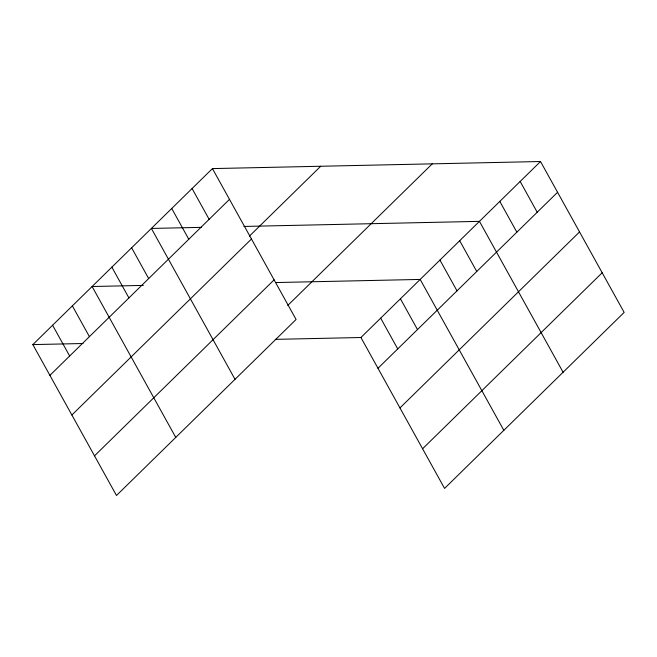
<?xml version="1.0" encoding="UTF-8"?>
<svg xmlns="http://www.w3.org/2000/svg" width="657" height="657" viewBox="0 0 657 657"><rect width="100%" height="100%" fill="white"/><g stroke="black" fill="none" stroke-linecap="round" stroke-linejoin="round"><path stroke-width="0.99" d="M212.433 168.594L296.077 319.491L116.486 495.485L32.85 344.597L212.433 168.594L540.514 161.515L624.15 312.404L444.567 488.406L360.923 337.509L275.299 339.365M49.907 375.361L229.49 199.367M249.397 236.142L320.698 166.262M71.876 415.002L251.467 239.008M94.518 455.843L274.1 279.849M287.782 305.431L432.249 163.856M360.923 337.509L540.514 161.515M377.98 368.281L557.571 192.287M399.957 407.923L579.54 231.929M422.591 448.764L602.182 272.77M201.576 227.355L151.381 228.439L235.017 379.327M243.895 226.443L479.454 221.36L563.09 372.248M143.292 285.409L92.111 286.518L175.756 437.406M275.414 282.559L420.184 279.43L503.829 430.327M32.85 344.597L83.045 343.512M520.155 181.463L537.212 212.236M499.805 201.412L516.862 232.184M459.695 240.717L476.752 271.489M439.944 260.073L457.001 290.846M400.433 298.795L417.491 329.568M380.682 318.152L397.731 348.924M192.082 188.543L209.14 219.315M171.732 208.491L188.789 239.263M131.622 247.796L148.679 278.568M111.871 267.153L128.928 297.925M72.36 305.875L89.418 336.647M52.601 325.231L69.658 356.004"/></g></svg>
